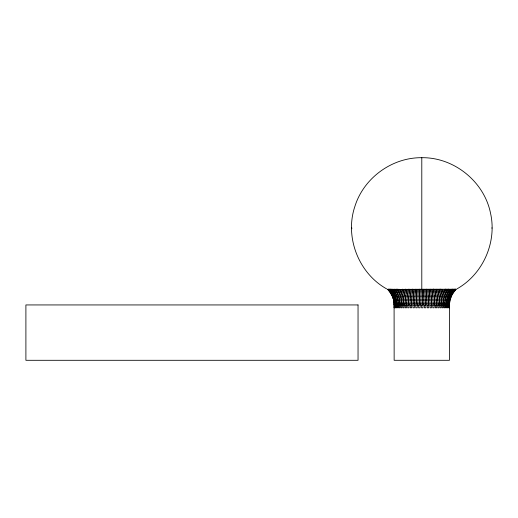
<?xml version="1.0" encoding="UTF-8"?>
<svg xmlns="http://www.w3.org/2000/svg" width="518" height="518" viewBox="0 0 518 518"><rect width="100%" height="100%" fill="white"/><g stroke="black" fill="none" stroke-linecap="round" stroke-linejoin="round"><path stroke-width="0.78" d="M422.811 305.024L423.051 289.277L456.034 289.232L452.376 293.959M399.618 289.368L387.82 289.238C390.714 292.612 394.107 298.245 394.088 303.58L449.501 303.58L449.41 307.796L449.119 304.545L449.08 307.796L448.504 304.545L448.452 307.796L447.999 307.796L447.999 305.024L447.604 304.545L447.533 307.796L446.937 307.796L446.937 305.024L446.412 304.545L446.328 307.796L445.597 307.796L445.597 305.024L444.956 304.545L444.858 307.796L444.004 307.796L444.004 305.024L443.246 304.545L443.13 307.796L442.158 307.796L442.158 305.024L441.297 304.545L441.174 307.796L440.093 307.796L440.093 305.024L439.141 304.545L438.999 307.796L437.827 307.796L437.827 305.024L436.791 304.545L436.642 307.796L435.385 307.796L435.385 305.024L434.278 304.545L434.123 307.796L432.795 307.796L432.795 305.024L431.623 304.545L431.462 307.796L430.082 307.796L430.082 305.024L428.865 304.545L428.697 307.796L427.285 307.796L427.285 305.024L426.029 304.545L425.861 307.796L424.423 307.796L424.423 305.024L423.148 304.545L422.979 307.796L421.529 307.796L421.529 305.024L420.253 304.545L420.079 307.796L418.641 307.796L418.641 305.024L417.372 304.545L417.204 307.796L415.786 307.796L415.786 305.024L414.536 304.545L414.374 307.796L413.001 307.796L413.001 305.024L411.784 304.545L411.629 307.796L410.308 307.796L410.308 305.024L409.142 304.545L409 307.796L407.744 307.796L407.744 305.024L406.643 304.545L406.5 307.796L405.335 307.796L405.335 305.024L404.299 304.545L404.176 307.796L403.101 307.796L403.101 305.024L402.156 304.545L402.039 307.796L401.074 307.796L401.074 305.024L400.226 304.545L400.123 307.796L399.274 307.796L399.274 305.024L398.53 304.545L398.446 307.796L397.727 307.796L397.727 305.024L397.092 304.545L397.021 307.796L396.438 307.796L396.438 305.024L395.92 304.545L395.869 307.796L395.428 307.796L395.428 305.024L395.033 304.545L395.001 307.796L394.444 304.545L394.133 307.796M425.692 305.024L426.638 289.173M428.535 305.024L428.949 296.555L430.154 289.225M394.276 307.796L394.146 304.545L394.425 305.024C394.36 299.171 392.022 293.35 387.82 289.238M431.306 305.024L431.889 296.555L433.65 289.057M433.974 305.024L434.712 296.555L436.894 289.225M436.506 305.024L437.399 296.555L440.112 289.083M438.875 305.024L439.918 296.555L442.864 289.4M441.058 305.024C441.083 299.43 442.489 293.7 445.778 289.102M443.026 305.024C443.045 299.372 444.677 293.596 448.219 289.115M444.768 305.024C444.774 299.43 446.548 293.758 450.129 289.407M448.413 305.024C448.407 299.145 450.744 293.266 454.927 289.109M449.061 305.024C449.054 299.21 451.405 293.421 455.529 289.303M449.43 304.545L449.443 360.301L394.146 360.301L394.088 303.58M386.642 288.889C358.437 273.161 344.496 236.843 354.934 206.281C363.791 177.914 392.074 157.362 421.794 157.699C454.085 157.219 484.317 181.701 490.565 213.384C497.073 242.385 482.854 274.32 456.947 288.889M449.456 303.58L451.139 296.555L392.45 296.555L390.397 292.722L387.561 289.29M449.384 302.136L449.618 300.705M394.47 304.545L394.334 307.796M449.948 299.294L451.463 295.234L453.736 291.55M450.582 297.908L453.192 292.722L456.034 289.232M454.649 290.43L455.769 289.238L455.244 289.368M452.24 289.115C448.303 293.395 446.263 299.242 446.257 305.024L445.597 305.024M453.619 289.251C449.63 293.46 447.474 299.255 447.474 305.024L446.937 305.024M399.89 289.4L423.051 289.277M414.135 289.368L401.8 289.368M351.877 228.004L351.489 228.004A70.306 7.349 0 0 0 351.877 228.775M491.718 228.004L492.1 228.004M387.645 289.368L388.131 289.368M388.345 289.368L392.955 289.368M394.47 289.368L399.877 289.368L402.959 296.555L404.04 305.024M414.769 289.368L420.985 289.368M422.41 289.368L441.763 289.368M444.159 289.368L449.015 289.368M450.796 289.368L455.944 289.368M388.636 290.43L454.953 290.43M389.555 291.55L454.033 291.55M390.397 292.722L453.192 292.722M391.168 293.959L452.421 293.959M391.848 295.234L451.741 295.234M392.45 296.555L392.961 297.908L450.634 297.908M450.213 299.294L393.382 299.294L392.961 297.908M393.706 300.705L449.883 300.705M393.945 302.136L449.643 302.136M394.703 305.024L395.001 305.024C394.891 299.164 392.638 293.305 388.435 289.161M395.428 305.024L395.869 305.024M396.438 305.024L397.021 305.024M397.727 305.024L398.446 305.024M399.274 305.024L400.123 305.024M401.074 305.024L402.039 305.024M403.101 305.024L404.176 305.024M405.335 305.024L406.5 305.024M407.744 305.024L409 305.024M410.308 305.024L411.629 305.024M413.001 305.024L414.374 305.024M415.786 305.024L417.204 305.024M418.641 305.024L420.079 305.024M421.529 305.024L422.979 305.024M424.423 305.024L425.861 305.024M427.285 305.024L428.697 305.024M430.082 305.024L431.462 305.024M432.795 305.024L434.123 305.024M435.385 305.024L436.642 305.024M437.827 305.024L438.999 305.024M440.093 305.024L441.174 305.024M442.158 305.024L443.13 305.024M444.004 305.024L444.858 305.024M447.999 305.024L448.452 305.024M389.491 289.161C393.576 293.35 395.804 299.197 395.804 305.024M390.857 289.109C394.845 293.369 396.937 299.223 396.937 305.024M392.806 289.322C396.49 293.661 398.342 299.372 398.348 305.024M394.781 289.225C398.323 293.661 400 299.391 400.013 305.024M397.008 289.05C400.408 293.615 401.89 299.391 401.916 305.024M390.015 291.55L390.844 292.722M402.609 289.161L405.413 296.555L406.358 305.024M405.678 289.122L408.055 296.555L408.844 305.024M408.942 289.102L410.839 296.555L411.473 305.024M412.36 289.128L413.746 296.555L414.212 305.024M415.889 289.225L417.035 305.024M393.758 300.705L394.179 305.024L394.146 304.545M394.34 302.136L394.483 303.58M419.457 289.199L419.91 305.024M421.794 157.699L421.794 289.445M358.042 304.94L25.9 304.94L25.9 360.301L358.042 360.301L358.042 304.94"/></g></svg>
